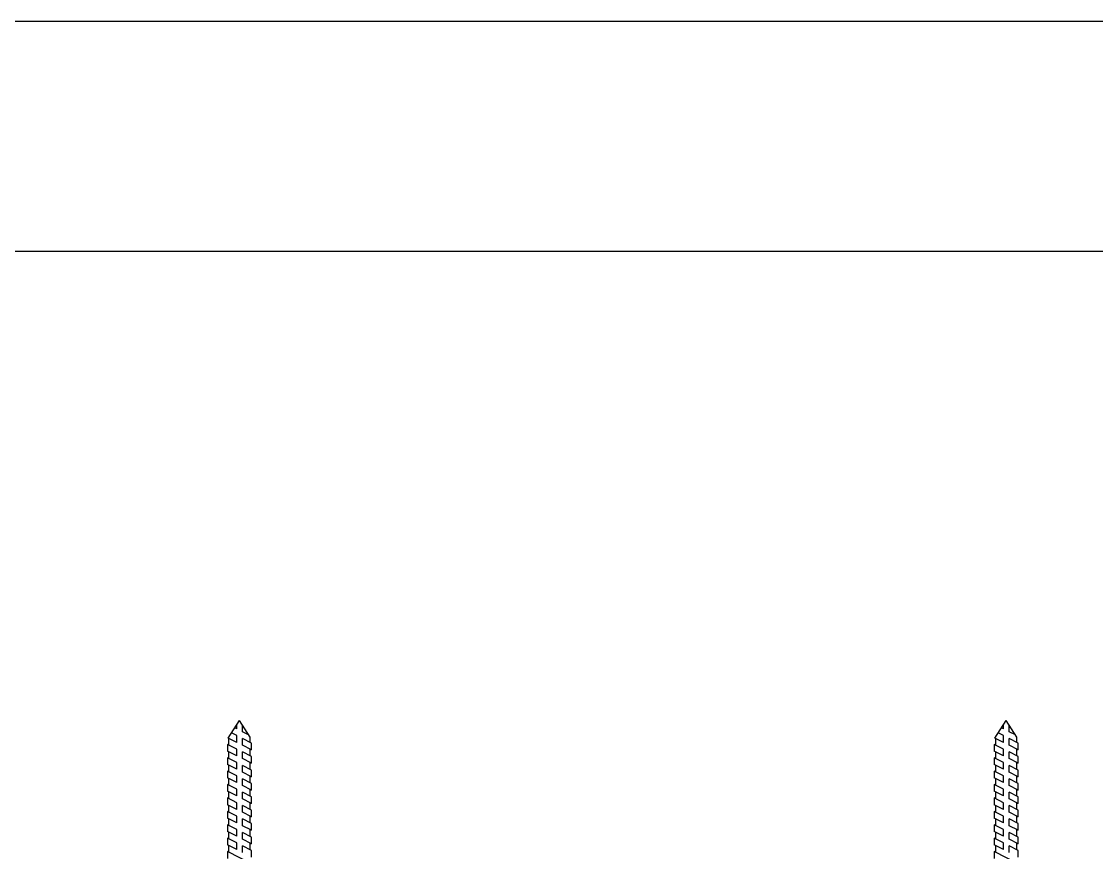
# Model space of a CAD drawing. Header units: millimetres. Extents: x -1985 to 969, y 203 to 500.
# Drawn here: x -1885.88 to -1863.45, y 473.48 to 490.83 of the extents above; entities that cross this region are included whole.
import ezdxf

# ---------------------------------------------------------------- set-up
doc = ezdxf.new("R2010")
doc.units = ezdxf.units.MM
doc.layers.add('ШПАЛА', color=7, linetype='Continuous')

msp = doc.modelspace()

# ---------------------------------------------------------------- linework, layer by layer
for p, q in [((-1581.498, 490.83), (-1984.569, 490.83)), ((-1586.297, 486.031), (-1965.375, 486.031))]:
    msp.add_line(p, q)
at = {"color": 252}
for p, q in [((-1881.568, 475.874), (-1881.334, 476.241)), ((-1881.39, 476.064), (-1881.433, 476.086)), ((-1881.113, 475.891), (-1881.335, 476.241)), ((-1865.568, 475.874), (-1865.334, 476.241)), ((-1865.39, 476.064), (-1865.433, 476.086)), ((-1865.113, 475.891), (-1865.335, 476.241)), ((-1881.39, 475.783), (-1881.568, 475.874)), ((-1881.39, 475.923), (-1881.501, 475.98)), ((-1881.142, 475.937), (-1881.273, 476.004)), ((-1881.083, 475.767), (-1881.273, 475.864)), ((-1865.39, 475.783), (-1865.568, 475.874)), ((-1865.39, 475.923), (-1865.501, 475.98)), ((-1865.142, 475.937), (-1865.273, 476.004)), ((-1865.083, 475.767), (-1865.273, 475.864)), ((-1881.583, 475.742), (-1881.553, 475.742)), ((-1881.583, 475.742), (-1881.583, 475.602)), ((-1881.39, 475.643), (-1881.583, 475.742)), ((-1881.39, 475.503), (-1881.583, 475.602)), ((-1881.083, 475.627), (-1881.273, 475.724)), ((-1881.083, 475.487), (-1881.273, 475.584)), ((-1881.083, 475.627), (-1881.113, 475.627)), ((-1881.083, 475.627), (-1881.083, 475.767)), ((-1865.583, 475.742), (-1865.553, 475.742)), ((-1865.583, 475.742), (-1865.583, 475.602)), ((-1865.39, 475.643), (-1865.583, 475.742)), ((-1865.39, 475.503), (-1865.583, 475.602)), ((-1865.083, 475.627), (-1865.273, 475.724)), ((-1865.083, 475.487), (-1865.273, 475.584)), ((-1865.083, 475.627), (-1865.113, 475.627)), ((-1865.083, 475.627), (-1865.083, 475.767)), ((-1881.583, 475.461), (-1881.553, 475.461)), ((-1881.583, 475.461), (-1881.583, 475.321)), ((-1881.39, 475.363), (-1881.583, 475.461)), ((-1881.083, 475.347), (-1881.273, 475.444)), ((-1881.083, 475.347), (-1881.083, 475.487)), ((-1865.583, 475.461), (-1865.553, 475.461)), ((-1865.583, 475.461), (-1865.583, 475.321)), ((-1865.39, 475.363), (-1865.583, 475.461)), ((-1865.083, 475.347), (-1865.273, 475.444)), ((-1865.083, 475.347), (-1865.083, 475.487)), ((-1881.39, 475.223), (-1881.583, 475.321)), ((-1881.583, 475.181), (-1881.553, 475.181)), ((-1881.583, 475.181), (-1881.583, 475.041)), ((-1881.39, 475.083), (-1881.583, 475.181)), ((-1881.083, 475.206), (-1881.273, 475.303)), ((-1881.083, 475.066), (-1881.273, 475.163)), ((-1881.083, 475.347), (-1881.113, 475.347)), ((-1881.083, 475.066), (-1881.083, 475.206)), ((-1865.39, 475.223), (-1865.583, 475.321)), ((-1865.583, 475.181), (-1865.553, 475.181)), ((-1865.583, 475.181), (-1865.583, 475.041)), ((-1865.39, 475.083), (-1865.583, 475.181)), ((-1865.083, 475.206), (-1865.273, 475.303)), ((-1865.083, 475.066), (-1865.273, 475.163)), ((-1865.083, 475.347), (-1865.113, 475.347)), ((-1865.083, 475.066), (-1865.083, 475.206)), ((-1881.39, 474.943), (-1881.583, 475.041)), ((-1881.083, 474.926), (-1881.273, 475.023)), ((-1881.083, 475.066), (-1881.113, 475.066)), ((-1881.083, 474.786), (-1881.083, 474.926)), ((-1865.39, 474.943), (-1865.583, 475.041)), ((-1865.083, 474.926), (-1865.273, 475.023)), ((-1865.083, 475.066), (-1865.113, 475.066)), ((-1865.083, 474.786), (-1865.083, 474.926)), ((-1881.583, 474.902), (-1881.553, 474.902)), ((-1881.583, 474.902), (-1881.583, 474.762)), ((-1881.39, 474.804), (-1881.583, 474.902)), ((-1881.39, 474.664), (-1881.583, 474.762)), ((-1881.083, 474.786), (-1881.273, 474.883)), ((-1881.083, 474.647), (-1881.273, 474.744)), ((-1881.083, 474.786), (-1881.113, 474.786)), ((-1865.583, 474.902), (-1865.553, 474.902)), ((-1865.583, 474.902), (-1865.583, 474.762)), ((-1865.39, 474.804), (-1865.583, 474.902)), ((-1865.39, 474.664), (-1865.583, 474.762)), ((-1865.083, 474.786), (-1865.273, 474.883)), ((-1865.083, 474.647), (-1865.273, 474.744)), ((-1865.083, 474.786), (-1865.113, 474.786)), ((-1881.583, 474.622), (-1881.553, 474.622)), ((-1881.583, 474.622), (-1881.583, 474.482)), ((-1881.39, 474.523), (-1881.583, 474.622)), ((-1881.39, 474.383), (-1881.583, 474.482)), ((-1881.083, 474.507), (-1881.273, 474.604)), ((-1881.083, 474.367), (-1881.273, 474.464)), ((-1881.083, 474.507), (-1881.113, 474.507)), ((-1881.083, 474.507), (-1881.083, 474.647)), ((-1865.583, 474.622), (-1865.553, 474.622)), ((-1865.583, 474.622), (-1865.583, 474.482)), ((-1865.39, 474.523), (-1865.583, 474.622)), ((-1865.39, 474.383), (-1865.583, 474.482)), ((-1865.083, 474.507), (-1865.273, 474.604)), ((-1865.083, 474.367), (-1865.273, 474.464)), ((-1865.083, 474.507), (-1865.113, 474.507)), ((-1865.083, 474.507), (-1865.083, 474.647)), ((-1881.583, 474.342), (-1881.553, 474.342)), ((-1881.583, 474.342), (-1881.583, 474.202)), ((-1881.39, 474.244), (-1881.583, 474.342)), ((-1881.083, 474.227), (-1881.273, 474.324)), ((-1881.083, 474.227), (-1881.083, 474.367)), ((-1865.583, 474.342), (-1865.553, 474.342)), ((-1865.583, 474.342), (-1865.583, 474.202)), ((-1865.39, 474.244), (-1865.583, 474.342)), ((-1865.083, 474.227), (-1865.273, 474.324)), ((-1865.083, 474.227), (-1865.083, 474.367)), ((-1881.39, 474.104), (-1881.583, 474.202)), ((-1881.583, 474.062), (-1881.553, 474.062)), ((-1881.583, 474.062), (-1881.583, 473.922)), ((-1881.39, 473.964), (-1881.583, 474.062)), ((-1881.083, 474.087), (-1881.273, 474.184)), ((-1881.083, 473.947), (-1881.273, 474.044)), ((-1881.083, 474.227), (-1881.113, 474.227)), ((-1881.083, 473.947), (-1881.083, 474.087)), ((-1865.39, 474.104), (-1865.583, 474.202)), ((-1865.583, 474.062), (-1865.553, 474.062)), ((-1865.583, 474.062), (-1865.583, 473.922)), ((-1865.39, 473.964), (-1865.583, 474.062)), ((-1865.083, 474.087), (-1865.273, 474.184)), ((-1865.083, 473.947), (-1865.273, 474.044)), ((-1865.083, 474.227), (-1865.113, 474.227)), ((-1865.083, 473.947), (-1865.083, 474.087)), ((-1881.39, 473.824), (-1881.583, 473.922)), ((-1881.583, 473.782), (-1881.553, 473.782)), ((-1881.583, 473.782), (-1881.583, 473.642)), ((-1881.39, 473.684), (-1881.583, 473.782)), ((-1881.083, 473.807), (-1881.273, 473.904)), ((-1881.083, 473.947), (-1881.113, 473.947)), ((-1881.083, 473.667), (-1881.083, 473.807)), ((-1865.39, 473.824), (-1865.583, 473.922)), ((-1865.583, 473.782), (-1865.553, 473.782)), ((-1865.583, 473.782), (-1865.583, 473.642)), ((-1865.39, 473.684), (-1865.583, 473.782)), ((-1865.083, 473.807), (-1865.273, 473.904)), ((-1865.083, 473.947), (-1865.113, 473.947)), ((-1865.083, 473.667), (-1865.083, 473.807)), ((-1881.39, 473.544), (-1881.583, 473.642)), ((-1881.083, 473.667), (-1881.273, 473.764)), ((-1881.083, 473.527), (-1881.273, 473.624)), ((-1881.083, 473.667), (-1881.113, 473.667)), ((-1865.39, 473.544), (-1865.583, 473.642)), ((-1865.083, 473.667), (-1865.273, 473.764)), ((-1865.083, 473.527), (-1865.273, 473.624)), ((-1865.083, 473.667), (-1865.113, 473.667)), ((-1881.083, 473.247), (-1881.583, 473.502)), ((-1881.583, 473.502), (-1881.553, 473.502)), ((-1881.583, 473.502), (-1881.583, 473.362)), ((-1881.083, 473.387), (-1881.083, 473.527)), ((-1865.083, 473.247), (-1865.583, 473.502)), ((-1865.583, 473.502), (-1865.553, 473.502)), ((-1865.583, 473.502), (-1865.583, 473.362)), ((-1865.083, 473.387), (-1865.083, 473.527))]:
    msp.add_line(p, q, dxfattribs=at)
at = {"layer": 'ШПАЛА', "color": 252}
for p, q in [((-1881.39, 476.064), (-1881.39, 476.154)), ((-1881.273, 476.004), (-1881.273, 476.143)), ((-1865.39, 476.064), (-1865.39, 476.154)), ((-1865.273, 476.004), (-1865.273, 476.143)), ((-1881.553, 475.726), (-1881.553, 475.866)), ((-1881.39, 475.783), (-1881.39, 475.923)), ((-1881.273, 475.724), (-1881.273, 475.864)), ((-1881.113, 475.782), (-1881.113, 475.891)), ((-1865.553, 475.726), (-1865.553, 475.866)), ((-1865.39, 475.783), (-1865.39, 475.923)), ((-1865.273, 475.724), (-1865.273, 475.864)), ((-1865.113, 475.782), (-1865.113, 475.891)), ((-1881.553, 475.446), (-1881.553, 475.586)), ((-1881.39, 475.503), (-1881.39, 475.643)), ((-1881.273, 475.444), (-1881.273, 475.584)), ((-1881.113, 475.502), (-1881.113, 475.642)), ((-1865.553, 475.446), (-1865.553, 475.586)), ((-1865.39, 475.503), (-1865.39, 475.643)), ((-1865.273, 475.444), (-1865.273, 475.584)), ((-1865.113, 475.502), (-1865.113, 475.642)), ((-1881.39, 475.223), (-1881.39, 475.363)), ((-1881.113, 475.222), (-1881.113, 475.362)), ((-1865.39, 475.223), (-1865.39, 475.363)), ((-1865.113, 475.222), (-1865.113, 475.362)), ((-1881.553, 475.166), (-1881.553, 475.306)), ((-1881.273, 475.163), (-1881.273, 475.303)), ((-1865.553, 475.166), (-1865.553, 475.306)), ((-1865.273, 475.163), (-1865.273, 475.303)), ((-1881.553, 474.886), (-1881.553, 475.026)), ((-1881.39, 474.943), (-1881.39, 475.083)), ((-1881.273, 474.883), (-1881.273, 475.023)), ((-1881.113, 474.941), (-1881.113, 475.082)), ((-1865.553, 474.886), (-1865.553, 475.026)), ((-1865.39, 474.943), (-1865.39, 475.083)), ((-1865.273, 474.883), (-1865.273, 475.023)), ((-1865.113, 474.941), (-1865.113, 475.082)), ((-1881.553, 474.606), (-1881.553, 474.746)), ((-1881.39, 474.664), (-1881.39, 474.804)), ((-1881.273, 474.604), (-1881.273, 474.744)), ((-1881.113, 474.662), (-1881.113, 474.801)), ((-1865.553, 474.606), (-1865.553, 474.746)), ((-1865.39, 474.664), (-1865.39, 474.804)), ((-1865.273, 474.604), (-1865.273, 474.744)), ((-1865.113, 474.662), (-1865.113, 474.801)), ((-1881.553, 474.327), (-1881.553, 474.466)), ((-1881.39, 474.383), (-1881.39, 474.523)), ((-1881.273, 474.324), (-1881.273, 474.464)), ((-1881.113, 474.382), (-1881.113, 474.522)), ((-1865.553, 474.327), (-1865.553, 474.466)), ((-1865.39, 474.383), (-1865.39, 474.523)), ((-1865.273, 474.324), (-1865.273, 474.464)), ((-1865.113, 474.382), (-1865.113, 474.522)), ((-1881.39, 474.104), (-1881.39, 474.244)), ((-1881.113, 474.103), (-1881.113, 474.242)), ((-1865.39, 474.104), (-1865.39, 474.244)), ((-1865.113, 474.103), (-1865.113, 474.242)), ((-1881.553, 474.047), (-1881.553, 474.187)), ((-1881.273, 474.044), (-1881.273, 474.184)), ((-1865.553, 474.047), (-1865.553, 474.187)), ((-1865.273, 474.044), (-1865.273, 474.184)), ((-1881.553, 473.767), (-1881.553, 473.907)), ((-1881.39, 473.824), (-1881.39, 473.964)), ((-1881.273, 473.764), (-1881.273, 473.904)), ((-1881.113, 473.822), (-1881.113, 473.963)), ((-1865.553, 473.767), (-1865.553, 473.907)), ((-1865.39, 473.824), (-1865.39, 473.964)), ((-1865.273, 473.764), (-1865.273, 473.904)), ((-1865.113, 473.822), (-1865.113, 473.963)), ((-1881.553, 473.487), (-1881.553, 473.627)), ((-1881.39, 473.544), (-1881.39, 473.684)), ((-1881.273, 473.484), (-1881.273, 473.624)), ((-1881.113, 473.543), (-1881.113, 473.682)), ((-1865.553, 473.487), (-1865.553, 473.627)), ((-1865.39, 473.544), (-1865.39, 473.684)), ((-1865.273, 473.484), (-1865.273, 473.624)), ((-1865.113, 473.543), (-1865.113, 473.682))]:
    msp.add_line(p, q, dxfattribs=at)

doc.saveas('drawing.dxf')
